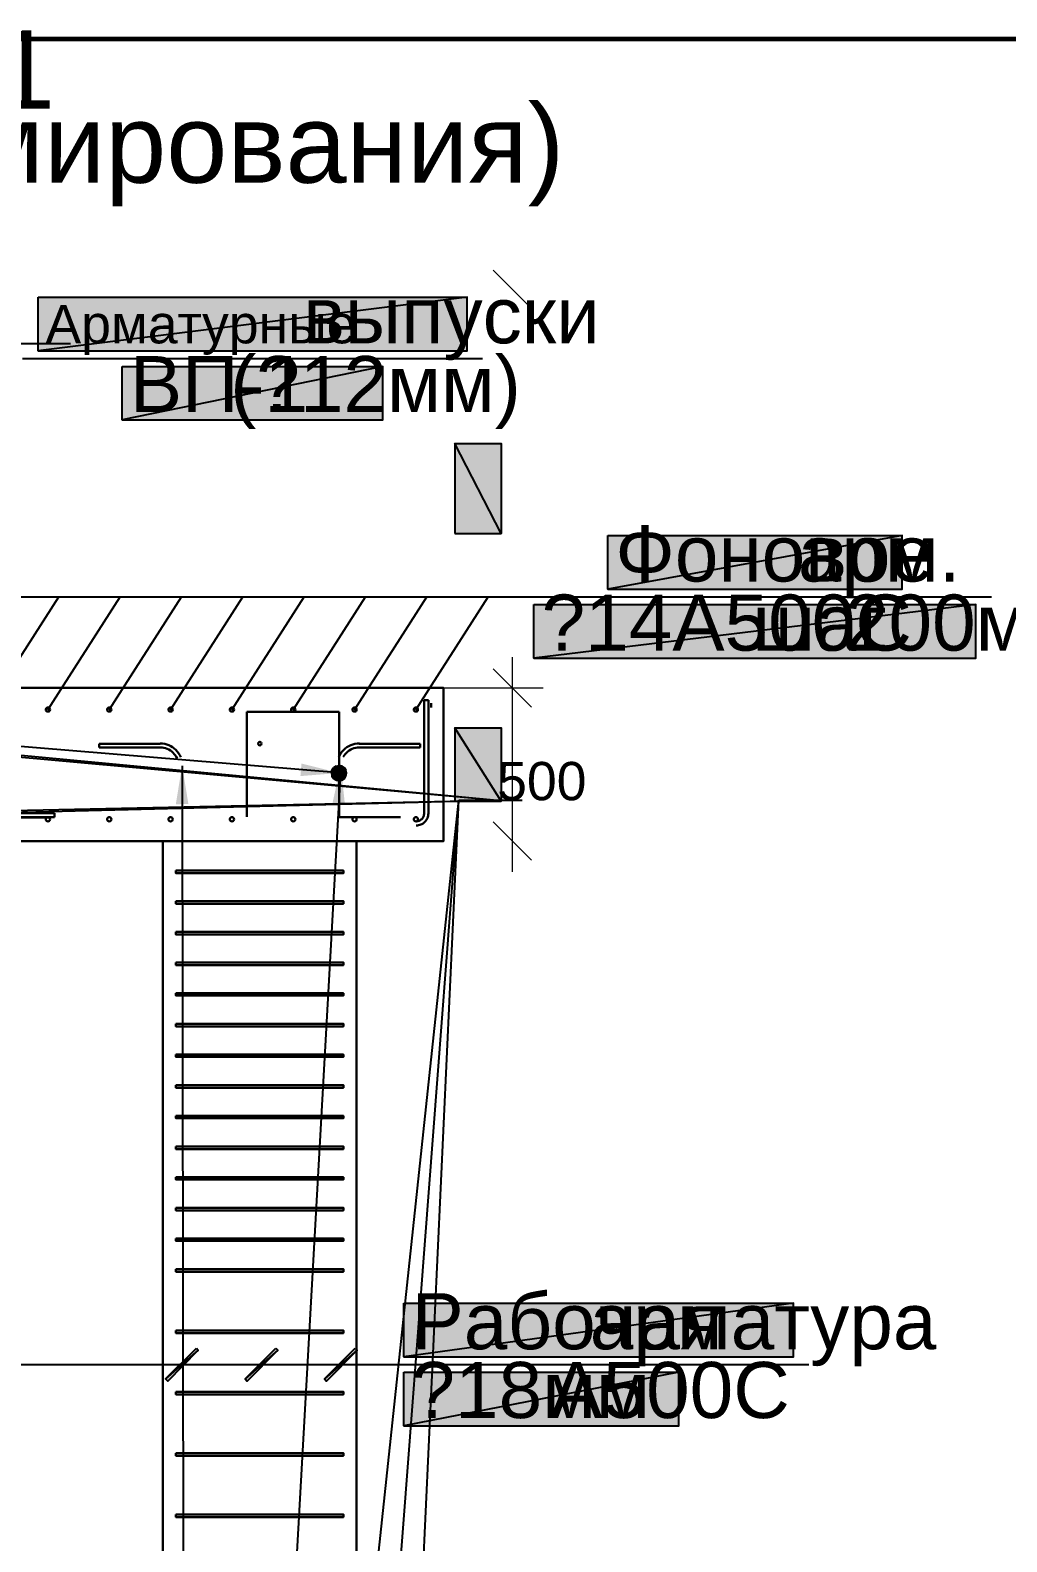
# Model space of a CAD drawing. Extents: x 0 to 430, y 0 to 297.
# Drawn here: x 204.5 to 268.2, y 194.1 to 292.7 of the extents above; entities that cross this region are included whole.
import ezdxf

# ---------------------------------------------------------------- set-up
doc = ezdxf.new("R2010")
doc.units = 0
for name, color, linetype in [('PDF_ВЫНОСКИ', 7, 'Continuous'), ('TEY_REVIEW_AXIS', 7, 'Continuous'), ('TEY_REVIEW_LEADER', 7, 'Continuous')]:
    doc.layers.add(name, color=color, linetype=linetype)
doc.styles.add('TEYPDFCAD_TEXT', font='arial.ttf')
doc.dimstyles.new('TEYPDFCAD_SCALE_1', dxfattribs={"dimtxt": 2.5, "dimasz": 2.5, "dimexe": 1.25, "dimexo": 0.75, "dimtad": 1, "dimdsep": 46, "dimtxsty": 'Standard', "dimcen": 0.09, "dimadec": 0, "dimazin": 0, "dimtfac": 1, "dimtofl": 0, "dimtmove": 0, "dimatfit": 3, "dimfxl": 1, "dimarcsym": 0})

msp = doc.modelspace()

# ---------------------------------------------------------------- hatches: boundary and pattern name
at = {"true_color": 0xffffff}
h = msp.add_hatch(color=0, dxfattribs=at)
h.paths.add_polyline_path([(205.02, 275.294), (233.024, 275.294), (205.02, 271.801)])
h.paths.add_polyline_path([(233.024, 275.294), (205.02, 271.801), (233.024, 271.801)])
h = msp.add_hatch(color=0, dxfattribs=at)
h.paths.add_polyline_path([(210.502, 270.785), (227.52, 270.785), (210.502, 267.293)])
h.paths.add_polyline_path([(227.52, 270.785), (210.502, 267.293), (227.52, 267.293)])
h = msp.add_hatch(color=0, dxfattribs=at)
h.paths.add_polyline_path([(232.22, 259.884), (235.225, 259.884), (232.22, 265.747)])
h.paths.add_polyline_path([(235.225, 259.884), (232.22, 265.747), (235.225, 265.747)])
h = msp.add_hatch(color=0, dxfattribs=at)
h.paths.add_polyline_path([(242.189, 259.757), (261.387, 259.757), (242.189, 256.244)])
h.paths.add_polyline_path([(261.387, 259.757), (242.189, 256.244), (261.387, 256.244)])
h = msp.add_hatch(color=0, dxfattribs=at)
h.paths.add_polyline_path([(237.363, 255.249), (266.192, 255.249), (237.363, 251.756)])
h.paths.add_polyline_path([(266.192, 255.249), (237.363, 251.756), (266.192, 251.756)])
h = msp.add_hatch(color=0, dxfattribs=at)
h.paths.add_polyline_path([(232.22, 242.422), (235.225, 242.422), (232.22, 247.206)])
h.paths.add_polyline_path([(235.225, 242.422), (232.22, 247.206), (235.225, 247.206)])
h = msp.add_hatch(color=7)
h.paths.add_polyline_path([(224.303, 244.602), (224.197, 244.454), (224.663, 244.263)])
h.paths.add_polyline_path([(224.197, 244.454), (224.663, 244.263), (224.155, 244.263)])
h.paths.add_polyline_path([(224.663, 244.263), (224.155, 244.263), (224.197, 244.052)])
h = msp.add_hatch(color=7)
h.paths.add_polyline_path([(224.853, 244.708), (224.663, 244.75), (224.663, 244.263)])
h.paths.add_polyline_path([(224.663, 244.75), (224.663, 244.263), (224.472, 244.708)])
h.paths.add_polyline_path([(224.663, 244.263), (224.472, 244.708), (224.303, 244.602)])
h = msp.add_hatch(color=7)
h.paths.add_polyline_path([(225.15, 244.263), (225.107, 244.454), (224.663, 244.263)])
h.paths.add_polyline_path([(225.107, 244.454), (224.663, 244.263), (225.002, 244.602)])
h.paths.add_polyline_path([(224.663, 244.263), (225.002, 244.602), (224.853, 244.708)])
h = msp.add_hatch(color=7)
h.paths.add_polyline_path([(224.197, 244.052), (224.303, 243.904), (224.663, 244.263)])
h.paths.add_polyline_path([(224.303, 243.904), (224.663, 244.263), (224.472, 243.798)])
h.paths.add_polyline_path([(224.663, 244.263), (224.472, 243.798), (224.663, 243.755)])
h = msp.add_hatch(color=7)
h.paths.add_polyline_path([(224.663, 243.755), (224.853, 243.798), (224.663, 244.263)])
h.paths.add_polyline_path([(224.853, 243.798), (224.663, 244.263), (225.002, 243.904)])
h.paths.add_polyline_path([(224.663, 244.263), (225.002, 243.904), (225.107, 244.052)])
msp.add_hatch(color=7).paths.add_polyline_path([(225.107, 244.052), (225.15, 244.263), (224.663, 244.263)])
h = msp.add_hatch(color=0, dxfattribs=at)
h.paths.add_polyline_path([(228.875, 209.677), (254.296, 209.677), (228.875, 206.185)])
h.paths.add_polyline_path([(254.296, 209.677), (228.875, 206.185), (254.296, 206.185)])
h = msp.add_hatch(color=7)
h.paths.add_polyline_path([(215.35, 206.735), (215.477, 206.608), (213.339, 204.745)])
h.paths.add_polyline_path([(215.477, 206.608), (213.339, 204.745), (213.487, 204.597)])
h = msp.add_hatch(color=7)
h.paths.add_polyline_path([(220.536, 206.735), (220.662, 206.608), (218.525, 204.745)])
h.paths.add_polyline_path([(220.662, 206.608), (218.525, 204.745), (218.673, 204.597)])
h = msp.add_hatch(color=7)
h.paths.add_polyline_path([(225.7, 206.735), (225.848, 206.608), (223.71, 204.745)])
h.paths.add_polyline_path([(225.848, 206.608), (223.71, 204.745), (223.838, 204.597)])
h = msp.add_hatch(color=0, dxfattribs=at)
h.paths.add_polyline_path([(228.875, 205.168), (246.825, 205.168), (228.875, 201.676)])
h.paths.add_polyline_path([(246.825, 205.168), (228.875, 201.676), (246.825, 201.676)])

# ---------------------------------------------------------------- linework, layer by layer
at = {"color": 7, "lineweight": 5}
for p, q in [((237.215, 274.553), (234.717, 277.072)), ((237.215, 248.56), (234.717, 251.058)), ((234.717, 251.058), (237.215, 248.56)), ((237.215, 238.57), (234.717, 241.067)), ((234.717, 241.067), (237.215, 238.57))]:
    msp.add_line(p, q, dxfattribs=at)
at = {"color": 7, "lineweight": 25}
for p, q in [((201.655, 248.391), (206.375, 255.757)), ((205.655, 248.391), (210.375, 255.757)), ((209.656, 248.391), (214.376, 255.757)), ((213.656, 248.391), (218.376, 255.757)), ((217.657, 248.391), (222.377, 255.757)), ((221.657, 248.391), (226.377, 255.757)), ((225.658, 248.391), (230.378, 255.757)), ((229.658, 248.391), (234.379, 255.757))]:
    msp.add_line(p, q, dxfattribs=at)
at = {"lineweight": 30}
for p, q in [((230.209, 249.005), (230.209, 241.618)), ((230.484, 249.005), (230.209, 249.005)), ((230.484, 249.005), (230.484, 241.618)), ((230.674, 248.814), (230.674, 248.539)), ((218.652, 241.406), (218.652, 248.243)), ((218.652, 248.243), (224.663, 248.243)), ((224.663, 248.243), (224.663, 241.385)), ((209, 245.935), (209, 246.168)), ((209, 246.168), (212.979, 246.168)), ((212.979, 245.935), (209, 245.935)), ((213.138, 246.182), (212.99, 246.19)), ((213.112, 245.929), (212.99, 245.935)), ((213.231, 245.911), (213.112, 245.929)), ((213.282, 246.16), (213.138, 246.182)), ((213.345, 245.882), (213.231, 245.911)), ((213.421, 246.124), (213.282, 246.16)), ((213.455, 245.842), (213.345, 245.882)), ((213.554, 246.076), (213.421, 246.124)), ((213.56, 245.791), (213.455, 245.842)), ((213.681, 246.015), (213.554, 246.076)), ((213.658, 245.731), (213.56, 245.791)), ((213.75, 245.662), (213.658, 245.731)), ((213.8, 245.942), (213.681, 246.015)), ((213.835, 245.585), (213.75, 245.662)), ((213.912, 245.858), (213.8, 245.942)), ((213.912, 245.5), (213.835, 245.585)), ((214.015, 245.765), (213.912, 245.858)), ((214.108, 245.662), (214.015, 245.765)), ((214.192, 245.55), (214.108, 245.662)), ((214.265, 245.431), (214.192, 245.55)), ((224.784, 245.55), (224.711, 245.431)), ((224.867, 245.662), (224.784, 245.55)), ((224.961, 245.765), (224.867, 245.662)), ((225.064, 245.858), (224.961, 245.765)), ((225.14, 245.585), (225.063, 245.5)), ((225.175, 245.942), (225.064, 245.858)), ((225.225, 245.662), (225.14, 245.585)), ((225.295, 246.015), (225.175, 245.942)), ((225.317, 245.731), (225.225, 245.662)), ((225.422, 246.076), (225.295, 246.015)), ((225.416, 245.791), (225.317, 245.731)), ((225.52, 245.842), (225.416, 245.791)), ((225.555, 246.124), (225.422, 246.076)), ((225.63, 245.882), (225.52, 245.842)), ((225.694, 246.16), (225.555, 246.124)), ((225.745, 245.911), (225.63, 245.882)), ((225.838, 246.182), (225.694, 246.16)), ((225.864, 245.929), (225.745, 245.911)), ((225.986, 246.19), (225.838, 246.182)), ((225.986, 245.935), (225.864, 245.929)), ((225.975, 246.168), (229.955, 246.168)), ((229.955, 245.935), (225.975, 245.935)), ((229.955, 246.168), (229.955, 245.935)), ((213.981, 245.408), (213.912, 245.5)), ((214.041, 245.31), (213.981, 245.408)), ((214.092, 245.205), (214.041, 245.31)), ((214.326, 245.304), (214.265, 245.431)), ((224.711, 245.431), (224.65, 245.304)), ((224.994, 245.408), (224.934, 245.31)), ((225.063, 245.5), (224.994, 245.408)), ((206.1, 241.639), (202.12, 241.639)), ((206.1, 241.385), (206.1, 241.639)), ((230.198, 241.524), (230.206, 241.575)), ((230.206, 241.575), (230.209, 241.628)), ((230.48, 241.547), (230.484, 241.628)), ((201.761, 241.363), (205.761, 241.363)), ((202.12, 241.385), (206.1, 241.385)), ((224.663, 241.385), (228.663, 241.385)), ((229.69, 241.109), (229.743, 241.112)), ((229.69, 240.834), (229.771, 240.838)), ((229.743, 241.112), (229.795, 241.12)), ((229.771, 240.838), (229.85, 240.85)), ((229.795, 241.12), (229.844, 241.133)), ((229.844, 241.133), (229.892, 241.15)), ((229.85, 240.85), (229.926, 240.87)), ((229.892, 241.15), (229.937, 241.172)), ((229.926, 240.87), (229.999, 240.897)), ((229.937, 241.172), (229.98, 241.198)), ((229.98, 241.198), (230.02, 241.228)), ((229.999, 240.897), (230.068, 240.93)), ((230.02, 241.228), (230.057, 241.261)), ((230.057, 241.261), (230.09, 241.298)), ((230.068, 240.93), (230.134, 240.97)), ((230.09, 241.298), (230.12, 241.338)), ((230.12, 241.338), (230.146, 241.381)), ((230.134, 240.97), (230.195, 241.016)), ((230.146, 241.381), (230.168, 241.426)), ((230.168, 241.426), (230.185, 241.474)), ((230.185, 241.474), (230.198, 241.524)), ((230.195, 241.016), (230.251, 241.067)), ((230.251, 241.067), (230.303, 241.123)), ((230.303, 241.123), (230.348, 241.184)), ((230.348, 241.184), (230.388, 241.25)), ((230.388, 241.25), (230.421, 241.319)), ((230.421, 241.319), (230.448, 241.392)), ((230.448, 241.392), (230.468, 241.468)), ((230.468, 241.468), (230.48, 241.547))]:
    msp.add_line(p, q, dxfattribs=at)
at = {"lineweight": 60}
msp.add_lwpolyline([(20.108, 5.144), (415.078, 5.144), (415.078, 292.121), (20.108, 292.121)], close=True, dxfattribs=at)
at = {"color": 0, "true_color": 0xffffff}
for points in [[(205.02, 275.294), (233.024, 275.294), (205.02, 271.801)], [(233.024, 275.294), (205.02, 271.801), (233.024, 271.801)], [(210.502, 270.785), (227.52, 270.785), (210.502, 267.293)], [(227.52, 270.785), (210.502, 267.293), (227.52, 267.293)], [(232.22, 259.884), (235.225, 259.884), (232.22, 265.747)], [(235.225, 259.884), (232.22, 265.747), (235.225, 265.747)], [(242.189, 259.757), (261.387, 259.757), (242.189, 256.244)], [(261.387, 259.757), (242.189, 256.244), (261.387, 256.244)], [(237.363, 255.249), (266.192, 255.249), (237.363, 251.756)], [(266.192, 255.249), (237.363, 251.756), (266.192, 251.756)], [(232.22, 242.422), (235.225, 242.422), (232.22, 247.206)], [(235.225, 242.422), (232.22, 247.206), (235.225, 247.206)], [(228.875, 209.677), (254.296, 209.677), (228.875, 206.185)], [(254.296, 209.677), (228.875, 206.185), (254.296, 206.185)], [(228.875, 205.168), (246.825, 205.168), (228.875, 201.676)], [(246.825, 205.168), (228.875, 201.676), (246.825, 201.676)]]:
    msp.add_lwpolyline(points, close=True, dxfattribs=at)
at = {"lineweight": 30}
for points in [[(167.471, 249.809), (231.479, 249.809), (231.479, 239.818), (167.471, 239.818)], [(214.016, 237.892), (224.938, 237.892), (224.938, 237.723), (214.016, 237.723)], [(214.016, 235.902), (224.938, 235.902), (224.938, 235.733), (214.016, 235.733)], [(214.016, 233.892), (224.938, 233.892), (224.938, 233.722), (214.016, 233.722)], [(214.016, 231.902), (224.938, 231.902), (224.938, 231.733), (214.016, 231.733)], [(214.016, 229.891), (224.938, 229.891), (224.938, 229.743), (214.016, 229.743)], [(214.016, 227.901), (224.938, 227.901), (224.938, 227.732), (214.016, 227.732)], [(214.016, 225.891), (224.938, 225.891), (224.938, 225.743), (214.016, 225.743)], [(214.016, 223.901), (224.938, 223.901), (224.938, 223.732), (214.016, 223.732)], [(214.016, 221.89), (224.938, 221.89), (224.938, 221.742), (214.016, 221.742)], [(214.016, 219.9), (224.938, 219.9), (224.938, 219.731), (214.016, 219.731)], [(214.016, 217.89), (224.938, 217.89), (224.938, 217.742), (214.016, 217.742)], [(214.016, 215.9), (224.938, 215.9), (224.938, 215.731), (214.016, 215.731)], [(214.016, 213.889), (224.938, 213.889), (224.938, 213.741), (214.016, 213.741)], [(214.016, 211.899), (224.938, 211.899), (224.938, 211.73), (214.016, 211.73)], [(214.016, 207.899), (224.938, 207.899), (224.938, 207.73), (214.016, 207.73)], [(214.016, 203.899), (224.938, 203.899), (224.938, 203.729), (214.016, 203.729)], [(214.016, 199.898), (224.938, 199.898), (224.938, 199.729), (214.016, 199.729)], [(214.016, 195.898), (224.938, 195.898), (224.938, 195.728), (214.016, 195.728)]]:
    msp.add_lwpolyline(points, close=True, dxfattribs=at)
at = {"color": 7}
for points in [[(224.303, 244.602), (224.197, 244.454), (224.663, 244.263)], [(224.663, 244.263), (224.472, 244.708), (224.303, 244.602)], [(224.663, 244.75), (224.663, 244.263), (224.472, 244.708)], [(224.853, 244.708), (224.663, 244.75), (224.663, 244.263)], [(224.663, 244.263), (225.002, 244.602), (224.853, 244.708)], [(225.107, 244.454), (224.663, 244.263), (225.002, 244.602)], [(224.197, 244.454), (224.663, 244.263), (224.155, 244.263)], [(224.663, 244.263), (224.155, 244.263), (224.197, 244.052)], [(224.197, 244.052), (224.303, 243.904), (224.663, 244.263)], [(224.303, 243.904), (224.663, 244.263), (224.472, 243.798)], [(224.663, 244.263), (224.472, 243.798), (224.663, 243.755)], [(225.15, 244.263), (225.107, 244.454), (224.663, 244.263)], [(224.663, 243.755), (224.853, 243.798), (224.663, 244.263)], [(224.853, 243.798), (224.663, 244.263), (225.002, 243.904)], [(224.663, 244.263), (225.002, 243.904), (225.107, 244.052)], [(225.107, 244.052), (225.15, 244.263), (224.663, 244.263)], [(215.35, 206.735), (215.477, 206.608), (213.339, 204.745)], [(215.477, 206.608), (213.339, 204.745), (213.487, 204.597)], [(220.536, 206.735), (220.662, 206.608), (218.525, 204.745)], [(220.662, 206.608), (218.525, 204.745), (218.673, 204.597)], [(225.7, 206.735), (225.848, 206.608), (223.71, 204.745)], [(225.848, 206.608), (223.71, 204.745), (223.838, 204.597)]]:
    msp.add_lwpolyline(points, close=True, dxfattribs=at)
at = {"lineweight": 30}
for centre in [(205.666, 248.401), (209.666, 248.401), (213.667, 248.401), (217.667, 248.401), (221.668, 248.401), (225.668, 248.401), (229.669, 248.401), (205.666, 241.247), (209.666, 241.247), (213.667, 241.247), (217.667, 241.247), (221.668, 241.247), (225.668, 241.247), (229.669, 241.247)]:
    msp.add_circle(centre, 0.138, dxfattribs=at)
at = {"color": 7, "lineweight": 30}
msp.add_circle((219.488, 246.179), 0.116, dxfattribs=at)
at = {"layer": 'TEY_REVIEW_AXIS', "color": 7, "lineweight": 25}
for p, q in [((204.004, 271.293), (234.019, 271.293)), ((174.371, 255.757), (236.368, 255.757)), ((236.368, 255.757), (267.208, 255.757)), ((174.456, 205.677), (227.88, 205.677)), ((179.642, 205.677), (227.88, 205.677)), ((184.573, 205.677), (227.88, 205.677)), ((227.88, 205.677), (255.291, 205.677))]:
    msp.add_line(p, q, dxfattribs=at)
at = {"layer": 'TEY_REVIEW_AXIS', "color": 0, "lineweight": 0, "true_color": 0xffffff}
for p, q in [((205.02, 271.801), (233.024, 271.801)), ((237.363, 251.756), (266.192, 251.756)), ((228.875, 206.185), (254.296, 206.185))]:
    msp.add_line(p, q, dxfattribs=at)
at = {"layer": 'TEY_REVIEW_AXIS', "color": 7, "lineweight": 5}
msp.add_line((202.142, 249.809), (237.977, 249.809), dxfattribs=at)
at = {"layer": 'TEY_REVIEW_AXIS', "lineweight": 30}
for p, q in [((213.169, 239.818), (213.169, 69.808)), ((225.785, 69.808), (225.785, 239.818))]:
    msp.add_line(p, q, dxfattribs=at)
at = {"layer": 'TEY_REVIEW_LEADER', "color": 0, "lineweight": 0, "true_color": 0xffffff}
for p, q in [((210.502, 267.293), (227.52, 267.293)), ((242.189, 256.244), (261.387, 256.244)), ((228.875, 201.676), (246.825, 201.676))]:
    msp.add_line(p, q, dxfattribs=at)
at = {"layer": 'TEY_REVIEW_LEADER', "color": 7, "lineweight": 5}
msp.add_line((235.966, 237.808), (235.966, 251.82), dxfattribs=at)
at = {"layer": 'TEY_REVIEW_LEADER', "color": 7, "lineweight": 25}
for p in [(214.418, 205.677), (219.604, 205.677), (224.769, 205.677)]:
    msp.add_line(p, (227.88, 205.677), dxfattribs=at)

# ---------------------------------------------------------------- texts
at = {"color": 7, "style": 'TEYPDFCAD_TEXT'}
for s, height, p in [('1-1', 5.1223, (195.792, 287.591)), ('армирования)', 5.12233, (192.531, 282.765)), ('(\ue71212мм)', 3.6583, (217.561, 267.801)), ('Фоновое', 3.6583, (242.676, 256.752)), ('арм.', 3.6583, (254.588, 256.752)), ('шаг', 3.6583, (251.607, 252.243)), ('\ue71218мм', 3.6583, (229.383, 202.184)), ('А500С', 3.6583, (238.436, 202.184))]:
    msp.add_text(s, height=height, dxfattribs=at).set_placement(p)
at = {"layer": 'PDF_ВЫНОСКИ', "style": 'TEYPDFCAD_TEXT'}
for s, p in [('Арматурные', (205.507, 272.288)), ('500', (234.971, 242.485)), ('500', (234.971, 242.485)), ('500', (234.971, 242.485)), ('500', (234.971, 242.485)), ('500', (234.971, 242.485)), ('500', (234.971, 242.485)), ('500', (234.971, 242.485))]:
    msp.add_text(s, height=2.5, dxfattribs=at).set_placement(p)
at = {"layer": 'TEY_REVIEW_LEADER', "color": 7, "style": 'TEYPDFCAD_TEXT'}
for s, p in [('выпуски', (222.317, 272.288)), ('ВП-1', (211.011, 267.801)), ('\ue71214А500С', (237.871, 252.243)), ('200мм', (257.658, 252.243)), ('Рабочая', (229.383, 206.671)), ('арматура', (241.009, 206.671))]:
    msp.add_text(s, height=3.6583, dxfattribs=at).set_placement(p)

# ---------------------------------------------------------------- leaders
at = {"layer": 'PDF_ВЫНОСКИ', "lineweight": 9, "annotation_type": 0, "has_hookline": 1, "hookline_direction": 0}
for points in [[(200.914, 242.824), (203.007, 272.288), (205.507, 272.288)], [(224.663, 244.263), (161.311, 249.534)], [(168.275, 248.814), (234.971, 242.485)], [(168.275, 248.539), (234.971, 242.485)], [(214.418, 244.729), (214.649, 63.818), (217.149, 63.818)], [(224.769, 244.729), (214.649, 63.818), (217.149, 63.818)], [(169.27, 240.813), (234.971, 242.485)], [(169.27, 241.088), (234.971, 242.485)], [(214.185, 70.824), (232.471, 242.485), (234.971, 242.485)], [(219.35, 70.824), (232.471, 242.485), (234.971, 242.485)], [(224.536, 70.824), (232.471, 242.485), (234.971, 242.485)]]:
    msp.add_leader(points, dimstyle='TEYPDFCAD_SCALE_1', dxfattribs=at)

doc.saveas('drawing.dxf')
